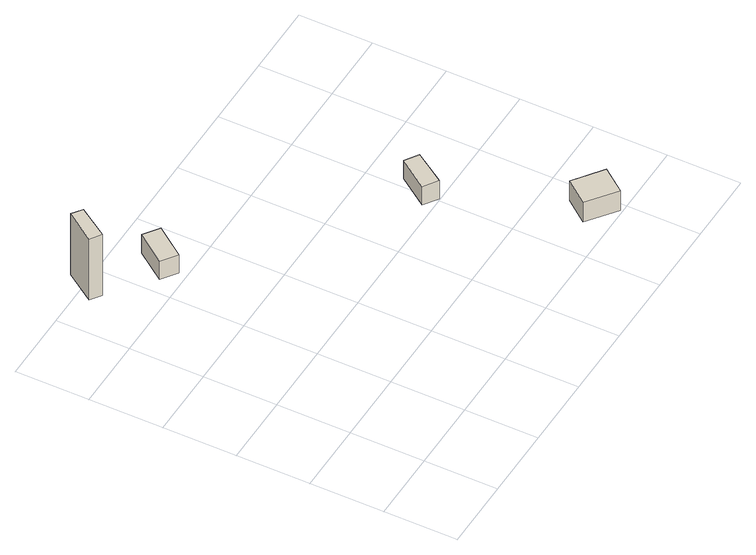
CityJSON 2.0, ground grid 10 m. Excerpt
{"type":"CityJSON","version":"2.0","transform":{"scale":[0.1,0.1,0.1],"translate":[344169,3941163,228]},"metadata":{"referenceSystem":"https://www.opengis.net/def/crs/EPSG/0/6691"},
"CityObjects":{
"building1":{"type":"Building","attributes":{"measuredHeight":12.4,"BuildingIDAttribute.prefecture":"14","BuildingIDAttribute.city":"14151","BuildingDetailAttribute.surveyYear":2015},"geometry":[{"type":"Solid","lod":"1","boundaries":[[[[0,1,2,3]],[[2,4,5,3]],[[1,6,4,2]],[[0,7,6,1]],[[3,5,7,0]],[[4,6,7,5]]]]}]},
"building2":{"type":"Building","attributes":{"BuildingIDAttribute.prefecture":"14","BuildingIDAttribute.city":"14151","BuildingDetailAttribute.surveyYear":2015},"geometry":[{"type":"Solid","lod":"1","boundaries":[[[[8,9,10,11]],[[10,12,13,11]],[[9,14,12,10]],[[8,15,14,9]],[[11,13,15,8]],[[12,14,15,13]]]]}]},
"building3":{"type":"Building","attributes":{"BuildingIDAttribute.prefecture":"14","BuildingIDAttribute.city":"14151","BuildingDetailAttribute.surveyYear":2015,"BuildingLandSlideRiskAttribute.description":"1","BuildingLandSlideRiskAttribute.areaType":"1"},"geometry":[{"type":"Solid","lod":"1","boundaries":[[[[16,17,18,19]],[[18,20,21,19]],[[17,22,20,18]],[[16,23,22,17]],[[19,21,23,16]],[[20,22,23,21]]]]}]},
"building4":{"type":"Building","attributes":{"usage":"422","measuredHeight":3.5,"storeysAboveGround":1,"BuildingIDAttribute.prefecture":"14","BuildingIDAttribute.city":"14151","BuildingDetailAttribute.totalFloorArea":19.94,"BuildingDetailAttribute.buildingFootprintArea":19.94,"BuildingDetailAttribute.buildingStructureType":"610","BuildingDetailAttribute.buildingStructureOrgType":"2","BuildingDetailAttribute.orgUsage":"133","BuildingDetailAttribute.surveyYear":2015,"BuildingLandSlideRiskAttribute.description":"1","BuildingLandSlideRiskAttribute.areaType":"1"},"geometry":[{"type":"Solid","lod":"1","boundaries":[[[[24,25,26,27]],[[26,28,29,27]],[[25,30,28,26]],[[24,31,30,25]],[[27,29,31,24]],[[28,30,31,29]]]]}]}
},
"vertices":[
[32,498,52],[46,488,52],[19,447,52],[4,457,52],[19,447,152],[4,457,152],[46,488,152],[32,498,152],
[100,388,48],[79,403,48],[109,444,48],[130,429,48],[109,444,78],[130,429,78],[79,403,78],[100,388,78],
[389,242,28],[407,230,28],[379,188,28],[360,201,28],[379,188,58],[360,201,58],[407,230,58],[389,242,58],
[515,36,1],[490,3,1],[451,33,1],[476,65,1],[451,33,33],[476,65,33],[490,3,33],[515,36,33]
]}
